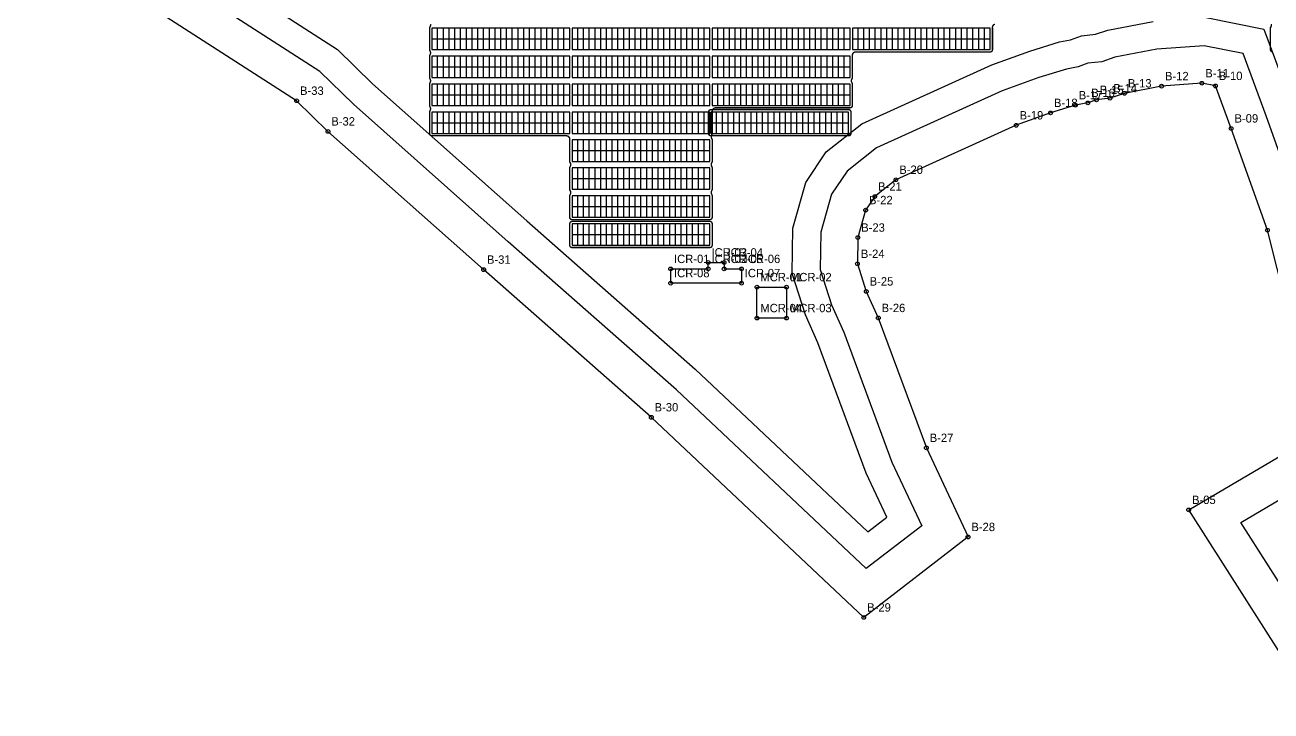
# Model space of a CAD drawing. Header units: metres. Extents: x 506600 to 507847, y 1937327 to 1938046.
# Drawn here: x 506892.3 to 507159.9, y 1937652.8 to 1937800.1 of the extents above; entities that cross this region are included whole.
import ezdxf
from ezdxf.enums import TextEntityAlignment as Align

# ---------------------------------------------------------------- set-up
doc = ezdxf.new("R2010")
doc.units = ezdxf.units.M
for name, color, linetype in [('BOUNDARY', 7, 'Continuous'), ('BOUNDARY_POINTS', 7, 'Continuous'), ('CONTROL_ROOM_POINTS', 1, 'Continuous'), ('EXCLUSIONS', 1, 'Continuous'), ('GROUP_BOUNDARY', 1, 'Continuous'), ('INVERTER_ROOM_POINTS', 6, 'Continuous'), ('MODULES', 5, 'Continuous'), ('PV_TABLES', 3, 'Continuous'), ('SERVICE_ROAD', 1, 'Continuous')]:
    doc.layers.add(name, color=color, linetype=linetype)

# ---------------------------------------------------------------- blocks, each defined once
blk = doc.blocks.new('PV_TABLE_2x24')
at = {"layer": 'MODULES'}
for p, q in [((1.23333, 0), (1.23333, 4.6)), ((2.46666, 0), (2.46666, 4.6)), ((3.69999, 0), (3.69999, 4.6)), ((4.93332, 0), (4.93332, 4.6)), ((6.16665, 0), (6.16665, 4.6)), ((7.39998, 0), (7.39998, 4.6)), ((8.63331, 0), (8.63331, 4.6)), ((9.86664, 0), (9.86664, 4.6)), ((11.09997, 0), (11.09997, 4.6)), ((12.3333, 0), (12.3333, 4.6)), ((13.56663, 0), (13.56663, 4.6)), ((14.79996, 0), (14.79996, 4.6)), ((16.03329, 0), (16.03329, 4.6)), ((17.26662, 0), (17.26662, 4.6)), ((18.49995, 0), (18.49995, 4.6)), ((19.73328, 0), (19.73328, 4.6)), ((20.96661, 0), (20.96661, 4.6)), ((22.19994, 0), (22.19994, 4.6)), ((23.43327, 0), (23.43327, 4.6)), ((24.6666, 0), (24.6666, 4.6)), ((25.89993, 0), (25.89993, 4.6)), ((27.13326, 0), (27.13326, 4.6)), ((28.36659, 0), (28.36659, 4.6)), ((0, 2.3), (29.59992, 2.3))]:
    blk.add_line(p, q, dxfattribs=at)
blk.add_lwpolyline([(0, 0), (29.59992, 0), (29.59992, 4.6), (0, 4.6)], close=True, dxfattribs=at)

msp = doc.modelspace()

# ---------------------------------------------------------------- linework, layer by layer
at = {"layer": 'BOUNDARY'}
for points in [[(507169.47, 1937715.21), (507159.16, 1937756.03), (507151.37, 1937777.89), (507148, 1937787.01), (507145.09, 1937787.6), (507136.44, 1937786.97), (507128.47, 1937785.43), (507125.34, 1937784.37), (507122.42, 1937784.03), (507120.59, 1937783.38), (507117.92, 1937782.87), (507112.59, 1937781.23), (507105.21, 1937778.56), (507079.37, 1937766.87), (507074.82, 1937763.26), (507072.87, 1937760.35), (507071.19, 1937754.45), (507071.11, 1937748.81), (507073.01, 1937742.89), (507075.59, 1937737.19), (507085.91, 1937709.3), (507094.86, 1937690.16), (507072.47, 1937672.88), (507026.83, 1937715.86), (506990.82, 1937747.57), (506957.38, 1937777.25), (506950.66, 1937783.84), (506892.29, 1937821.39)], [(507169.87, 1937652.78), (507142.25, 1937695.98), (507168.89, 1937711.67)]]:
    msp.add_lwpolyline(points, dxfattribs=at)
at = {"layer": 'BOUNDARY_POINTS'}
for centre in [(507136.44, 1937786.97), (507145.09, 1937787.6), (507148, 1937787.01), (506950.66, 1937783.84), (507120.59, 1937783.38), (507122.42, 1937784.03), (507125.34, 1937784.37), (507128.47, 1937785.43), (507112.59, 1937781.23), (507117.92, 1937782.87), (507105.21, 1937778.56), (507151.37, 1937777.89), (506957.38, 1937777.25), (507079.37, 1937766.87), (507074.82, 1937763.26), (507072.87, 1937760.35), (507071.19, 1937754.45), (507159.16, 1937756.03), (507071.11, 1937748.81), (506990.82, 1937747.57), (507073.01, 1937742.89), (507075.59, 1937737.19), (507026.83, 1937715.86), (507085.91, 1937709.3), (507142.25, 1937695.98), (507094.86, 1937690.16), (507072.47, 1937672.88)]:
    msp.add_circle(centre, 0.4, dxfattribs=at)
at = {"layer": 'CONTROL_ROOM_POINTS'}
for centre in [(507049.53, 1937743.81), (507055.89, 1937743.81), (507049.53, 1937737.16), (507055.89, 1937737.16)]:
    msp.add_circle(centre, 0.4, dxfattribs=at)
at = {"layer": 'EXCLUSIONS'}
for points in [[(507030.99, 1937747.72), (507039.04, 1937747.72), (507039.04, 1937749.11), (507042.47, 1937749.11), (507042.47, 1937747.72), (507046.18, 1937747.72), (507046.18, 1937744.67), (507030.99, 1937744.67), (507030.99, 1937747.72)], [(507049.53, 1937743.81), (507055.89, 1937743.81), (507055.89, 1937737.16), (507049.53, 1937737.16), (507049.53, 1937743.81)]]:
    msp.add_lwpolyline(points, close=True, dxfattribs=at)
at = {"layer": 'GROUP_BOUNDARY', "color": 242, "lineweight": 211, "true_color": 0xdc143c, "const_width": 0.3}
for points in [[(507100.63, 1937800.29), (507100.56, 1937800.26), (507100.49, 1937800.23), (507100.42, 1937800.19), (507100.36, 1937800.14), (507100.31, 1937800.09), (507100.26, 1937800.03), (507100.22, 1937799.97), (507100.18, 1937799.9), (507100.15, 1937799.83), (507100.13, 1937799.76), (507100.11, 1937799.69), (507100.1, 1937799.61), (507100.1, 1937799.53), (507100.11, 1937799.48), (507100.11, 1937799.4), (507100.11, 1937794.84), (507100.11, 1937794.77), (507100.1, 1937794.72), (507100.09, 1937794.67), (507100.07, 1937794.63), (507100.05, 1937794.58), (507100.03, 1937794.54), (507100, 1937794.5), (507099.96, 1937794.47), (507099.93, 1937794.43), (507099.89, 1937794.4), (507099.85, 1937794.38), (507099.8, 1937794.36), (507099.76, 1937794.34), (507099.71, 1937794.33), (507099.66, 1937794.32), (507099.59, 1937794.32), (507070.75, 1937794.32), (507070.68, 1937794.32), (507070.6, 1937794.3), (507070.53, 1937794.29), (507070.46, 1937794.26), (507070.39, 1937794.23), (507070.32, 1937794.19), (507070.26, 1937794.14), (507070.21, 1937794.09), (507070.16, 1937794.03), (507070.12, 1937793.97), (507070.08, 1937793.9), (507070.05, 1937793.83), (507070.03, 1937793.76), (507070.01, 1937793.69), (507070, 1937793.61), (507070, 1937793.53), (507070.01, 1937793.48), (507070.01, 1937793.4), (507070.01, 1937788.84), (507070.01, 1937788.77), (507070, 1937788.72), (507069.99, 1937788.67), (507069.97, 1937788.63), (507069.95, 1937788.58), (507069.91, 1937788.52), (507069.9, 1937788.5), (507069.87, 1937788.44), (507069.84, 1937788.37), (507069.82, 1937788.3), (507069.81, 1937788.23), (507069.8, 1937788.15), (507069.8, 1937788.08), (507069.81, 1937788.01), (507069.82, 1937787.93), (507069.84, 1937787.86), (507069.87, 1937787.8), (507069.91, 1937787.73), (507069.95, 1937787.65), (507069.97, 1937787.61), (507069.99, 1937787.56), (507070, 1937787.52), (507070.01, 1937787.47), (507070.01, 1937787.4), (507070.01, 1937782.84), (507070.01, 1937782.77), (507070, 1937782.72), (507069.99, 1937782.67), (507069.97, 1937782.63), (507069.95, 1937782.58), (507069.93, 1937782.54), (507069.9, 1937782.5), (507069.86, 1937782.47), (507069.83, 1937782.43), (507069.79, 1937782.4), (507069.75, 1937782.38), (507069.7, 1937782.36), (507069.66, 1937782.34), (507069.61, 1937782.33), (507069.56, 1937782.32), (507069.49, 1937782.32), (507040.65, 1937782.32), (507040.58, 1937782.32), (507040.5, 1937782.3), (507040.43, 1937782.29), (507040.36, 1937782.26), (507040.29, 1937782.23), (507040.22, 1937782.19), (507040.16, 1937782.14), (507040.11, 1937782.09), (507040.06, 1937782.03), (507040.02, 1937781.97), (507039.98, 1937781.9), (507039.95, 1937781.83), (507039.93, 1937781.76), (507039.91, 1937781.69), (507039.9, 1937781.61), (507039.9, 1937781.53), (507039.91, 1937781.48), (507039.91, 1937781.4), (507039.91, 1937776.84), (507039.91, 1937776.77), (507039.9, 1937776.72), (507039.89, 1937776.67), (507039.87, 1937776.63), (507039.85, 1937776.58), (507039.81, 1937776.52), (507039.8, 1937776.5), (507039.77, 1937776.44), (507039.74, 1937776.37), (507039.72, 1937776.3), (507039.71, 1937776.23), (507039.7, 1937776.15), (507039.7, 1937776.08), (507039.71, 1937776.01), (507039.72, 1937775.93), (507039.74, 1937775.86), (507039.77, 1937775.8), (507039.81, 1937775.73), (507039.85, 1937775.65), (507039.87, 1937775.61), (507039.89, 1937775.56), (507039.9, 1937775.52), (507039.91, 1937775.47), (507039.91, 1937775.4), (507039.91, 1937770.84), (507039.91, 1937770.77), (507039.9, 1937770.72), (507039.89, 1937770.67), (507039.87, 1937770.63), (507039.85, 1937770.58), (507039.81, 1937770.52), (507039.8, 1937770.5), (507039.77, 1937770.44), (507039.74, 1937770.37), (507039.72, 1937770.3), (507039.71, 1937770.23), (507039.7, 1937770.15), (507039.7, 1937770.08), (507039.71, 1937770.01), (507039.72, 1937769.93), (507039.74, 1937769.86), (507039.77, 1937769.8), (507039.81, 1937769.73), (507039.85, 1937769.65), (507039.87, 1937769.61), (507039.89, 1937769.56), (507039.9, 1937769.52), (507039.91, 1937769.47), (507039.91, 1937769.4), (507039.91, 1937764.84), (507039.91, 1937764.77), (507039.9, 1937764.72), (507039.89, 1937764.67), (507039.87, 1937764.63), (507039.85, 1937764.58), (507039.81, 1937764.52), (507039.8, 1937764.5), (507039.77, 1937764.44), (507039.74, 1937764.37), (507039.72, 1937764.3), (507039.71, 1937764.23), (507039.7, 1937764.15), (507039.7, 1937764.08), (507039.71, 1937764.01), (507039.72, 1937763.93), (507039.74, 1937763.86), (507039.77, 1937763.8), (507039.81, 1937763.73), (507039.85, 1937763.65), (507039.87, 1937763.61), (507039.89, 1937763.56), (507039.9, 1937763.52), (507039.91, 1937763.47), (507039.91, 1937763.4), (507039.91, 1937758.84), (507039.91, 1937758.77), (507039.9, 1937758.72), (507039.89, 1937758.67), (507039.87, 1937758.63), (507039.85, 1937758.58), (507039.83, 1937758.54), (507039.8, 1937758.5), (507039.77, 1937758.47), (507039.73, 1937758.43), (507039.69, 1937758.4), (507039.65, 1937758.38), (507039.6, 1937758.36), (507039.56, 1937758.34), (507039.51, 1937758.33), (507039.46, 1937758.32), (507039.39, 1937758.32), (507009.83, 1937758.32), (507009.76, 1937758.32), (507009.71, 1937758.33), (507009.67, 1937758.34), (507009.62, 1937758.36), (507009.58, 1937758.38), (507009.53, 1937758.4), (507009.5, 1937758.43), (507009.46, 1937758.47), (507009.43, 1937758.5), (507009.4, 1937758.54), (507009.37, 1937758.58), (507009.35, 1937758.63), (507009.33, 1937758.67), (507009.32, 1937758.72), (507009.32, 1937758.77), (507009.31, 1937758.84), (507009.31, 1937763.4), (507009.32, 1937763.47), (507009.32, 1937763.52), (507009.33, 1937763.56), (507009.35, 1937763.61), (507009.37, 1937763.65), (507009.41, 1937763.72), (507009.42, 1937763.73), (507009.46, 1937763.8), (507009.48, 1937763.87), (507009.5, 1937763.94), (507009.52, 1937764.01), (507009.53, 1937764.08), (507009.53, 1937764.16), (507009.52, 1937764.23), (507009.5, 1937764.3), (507009.48, 1937764.38), (507009.45, 1937764.44), (507009.42, 1937764.51), (507009.37, 1937764.59), (507009.35, 1937764.63), (507009.33, 1937764.67), (507009.32, 1937764.72), (507009.32, 1937764.77), (507009.31, 1937764.84), (507009.31, 1937769.4), (507009.32, 1937769.47), (507009.32, 1937769.52), (507009.33, 1937769.56), (507009.35, 1937769.61), (507009.37, 1937769.65), (507009.41, 1937769.72), (507009.42, 1937769.73), (507009.46, 1937769.8), (507009.48, 1937769.87), (507009.5, 1937769.94), (507009.52, 1937770.01), (507009.53, 1937770.08), (507009.53, 1937770.16), (507009.52, 1937770.23), (507009.5, 1937770.3), (507009.48, 1937770.38), (507009.45, 1937770.44), (507009.42, 1937770.51), (507009.37, 1937770.59), (507009.35, 1937770.63), (507009.33, 1937770.67), (507009.32, 1937770.72), (507009.32, 1937770.77), (507009.31, 1937770.84), (507009.31, 1937775.4), (507009.32, 1937775.48), (507009.32, 1937775.53), (507009.32, 1937775.61), (507009.31, 1937775.69), (507009.3, 1937775.76), (507009.27, 1937775.83), (507009.24, 1937775.9), (507009.21, 1937775.97), (507009.16, 1937776.03), (507009.11, 1937776.09), (507009.06, 1937776.14), (507009, 1937776.19), (507008.94, 1937776.23), (507008.87, 1937776.26), (507008.8, 1937776.29), (507008.72, 1937776.3), (507008.65, 1937776.32), (507008.57, 1937776.32), (506979.73, 1937776.32), (506979.66, 1937776.32), (506979.61, 1937776.33), (506979.57, 1937776.34), (506979.52, 1937776.36), (506979.48, 1937776.38), (506979.44, 1937776.4), (506979.4, 1937776.43), (506979.36, 1937776.47), (506979.33, 1937776.5), (506979.3, 1937776.54), (506979.27, 1937776.58), (506979.25, 1937776.63), (506979.23, 1937776.67), (506979.22, 1937776.72), (506979.22, 1937776.77), (506979.21, 1937776.84), (506979.21, 1937781.4), (506979.22, 1937781.47), (506979.22, 1937781.47), (506979.22, 1937781.52), (506979.23, 1937781.56), (506979.25, 1937781.61), (506979.27, 1937781.65), (506979.31, 1937781.72), (506979.32, 1937781.73), (506979.36, 1937781.8), (506979.38, 1937781.87), (506979.4, 1937781.94), (506979.42, 1937782.01), (506979.43, 1937782.08), (506979.43, 1937782.16), (506979.42, 1937782.23), (506979.4, 1937782.3), (506979.38, 1937782.38), (506979.35, 1937782.44), (506979.32, 1937782.51), (506979.27, 1937782.59), (506979.25, 1937782.63), (506979.23, 1937782.67), (506979.22, 1937782.72), (506979.22, 1937782.77), (506979.21, 1937782.84), (506979.21, 1937787.4), (506979.22, 1937787.47), (506979.22, 1937787.52), (506979.23, 1937787.56), (506979.25, 1937787.61), (506979.27, 1937787.65), (506979.31, 1937787.72), (506979.32, 1937787.73), (506979.36, 1937787.8), (506979.38, 1937787.87), (506979.4, 1937787.94), (506979.42, 1937788.01), (506979.43, 1937788.08), (506979.43, 1937788.16), (506979.42, 1937788.23), (506979.4, 1937788.3), (506979.38, 1937788.38), (506979.35, 1937788.44), (506979.32, 1937788.51), (506979.27, 1937788.59), (506979.25, 1937788.63), (506979.23, 1937788.67), (506979.22, 1937788.72), (506979.22, 1937788.77), (506979.21, 1937788.84), (506979.21, 1937793.4), (506979.22, 1937793.47), (506979.22, 1937793.52), (506979.23, 1937793.56), (506979.25, 1937793.61), (506979.27, 1937793.65), (506979.31, 1937793.72), (506979.32, 1937793.73), (506979.36, 1937793.8), (506979.38, 1937793.87), (506979.4, 1937793.94), (506979.42, 1937794.01), (506979.43, 1937794.08), (506979.43, 1937794.16), (506979.42, 1937794.23), (506979.4, 1937794.3), (506979.38, 1937794.38), (506979.35, 1937794.44), (506979.32, 1937794.51), (506979.27, 1937794.59), (506979.25, 1937794.63), (506979.23, 1937794.67), (506979.22, 1937794.72), (506979.22, 1937794.77), (506979.21, 1937794.84), (506979.21, 1937799.4), (506979.22, 1937799.47), (506979.22, 1937799.52), (506979.23, 1937799.56), (506979.25, 1937799.61), (506979.27, 1937799.65), (506979.31, 1937799.72), (506979.32, 1937799.73), (506979.36, 1937799.8), (506979.38, 1937799.87), (506979.4, 1937799.94), (506979.42, 1937800.01), (506979.43, 1937800.08), (506979.43, 1937800.16), (506979.42, 1937800.23), (506979.4, 1937800.3)], [(507160.12, 1937794.36), (507160.08, 1937794.38), (507160.03, 1937794.4), (507160, 1937794.43), (507159.96, 1937794.47), (507159.93, 1937794.5), (507159.9, 1937794.54), (507159.87, 1937794.58), (507159.85, 1937794.63), (507159.83, 1937794.67), (507159.82, 1937794.72), (507159.82, 1937794.77), (507159.81, 1937794.84), (507159.81, 1937799.4), (507159.82, 1937799.47), (507159.82, 1937799.52), (507159.83, 1937799.56), (507159.85, 1937799.61), (507159.87, 1937799.65), (507159.91, 1937799.72), (507159.92, 1937799.73), (507159.95, 1937799.8), (507159.98, 1937799.87), (507160, 1937799.94), (507160.02, 1937800.01), (507160.03, 1937800.08), (507160.03, 1937800.16), (507160.02, 1937800.23), (507160, 1937800.3)]]:
    msp.add_lwpolyline(points, dxfattribs=at)
at = {"layer": 'GROUP_BOUNDARY', "color": 150, "lineweight": 211, "true_color": 0x006ef0, "const_width": 0.3}
for points in [[(507039.12, 1937781.47), (507039.13, 1937781.52), (507039.14, 1937781.56), (507039.15, 1937781.61), (507039.18, 1937781.65), (507039.2, 1937781.7), (507039.23, 1937781.74), (507039.26, 1937781.77), (507039.3, 1937781.81), (507039.34, 1937781.83), (507039.38, 1937781.86), (507039.42, 1937781.88), (507039.47, 1937781.9), (507039.52, 1937781.91), (507039.57, 1937781.92), (507039.63, 1937781.92), (507069.2, 1937781.92), (507069.26, 1937781.92), (507069.31, 1937781.91), (507069.36, 1937781.9), (507069.41, 1937781.88), (507069.45, 1937781.86), (507069.49, 1937781.83), (507069.53, 1937781.81), (507069.57, 1937781.77), (507069.6, 1937781.74), (507069.63, 1937781.7), (507069.66, 1937781.65), (507069.68, 1937781.61), (507069.69, 1937781.56), (507069.7, 1937781.52), (507069.71, 1937781.47), (507069.72, 1937781.4), (507069.72, 1937776.84), (507069.71, 1937776.77), (507069.7, 1937776.72), (507069.69, 1937776.67), (507069.68, 1937776.63), (507069.66, 1937776.58), (507069.63, 1937776.54), (507069.6, 1937776.5), (507069.57, 1937776.47), (507069.53, 1937776.43), (507069.49, 1937776.4), (507069.45, 1937776.38), (507069.41, 1937776.36), (507069.36, 1937776.34), (507069.31, 1937776.33), (507069.26, 1937776.32), (507069.2, 1937776.32), (507039.63, 1937776.32), (507039.57, 1937776.32), (507039.52, 1937776.33), (507039.47, 1937776.34), (507039.42, 1937776.36), (507039.38, 1937776.38), (507039.34, 1937776.4), (507039.3, 1937776.43), (507039.26, 1937776.47), (507039.23, 1937776.5), (507039.2, 1937776.54), (507039.18, 1937776.58), (507039.15, 1937776.63), (507039.14, 1937776.67), (507039.13, 1937776.72), (507039.12, 1937776.77), (507039.12, 1937776.84), (507039.12, 1937781.4), (507039.12, 1937781.47)], [(507039.91, 1937752.77), (507039.9, 1937752.72), (507039.89, 1937752.67), (507039.87, 1937752.63), (507039.85, 1937752.58), (507039.83, 1937752.54), (507039.8, 1937752.5), (507039.77, 1937752.47), (507039.73, 1937752.43), (507039.69, 1937752.4), (507039.65, 1937752.38), (507039.6, 1937752.36), (507039.56, 1937752.34), (507039.51, 1937752.33), (507039.46, 1937752.32), (507039.39, 1937752.32), (507009.83, 1937752.32), (507009.76, 1937752.32), (507009.71, 1937752.33), (507009.67, 1937752.34), (507009.62, 1937752.36), (507009.58, 1937752.38), (507009.53, 1937752.4), (507009.5, 1937752.43), (507009.46, 1937752.47), (507009.43, 1937752.5), (507009.4, 1937752.54), (507009.37, 1937752.58), (507009.35, 1937752.63), (507009.33, 1937752.67), (507009.32, 1937752.72), (507009.32, 1937752.77), (507009.31, 1937752.84), (507009.31, 1937757.4), (507009.32, 1937757.47), (507009.32, 1937757.52), (507009.33, 1937757.56), (507009.35, 1937757.61), (507009.37, 1937757.65), (507009.4, 1937757.7), (507009.43, 1937757.74), (507009.46, 1937757.77), (507009.5, 1937757.81), (507009.53, 1937757.83), (507009.58, 1937757.86), (507009.62, 1937757.88), (507009.67, 1937757.9), (507009.71, 1937757.91), (507009.76, 1937757.92), (507009.83, 1937757.92), (507039.39, 1937757.92), (507039.46, 1937757.92), (507039.51, 1937757.91), (507039.56, 1937757.9), (507039.6, 1937757.88), (507039.65, 1937757.86), (507039.69, 1937757.83), (507039.73, 1937757.81), (507039.77, 1937757.77), (507039.8, 1937757.74), (507039.83, 1937757.7), (507039.85, 1937757.65), (507039.87, 1937757.61), (507039.89, 1937757.56), (507039.9, 1937757.52), (507039.91, 1937757.47), (507039.91, 1937757.4), (507039.91, 1937752.84), (507039.91, 1937752.77)]]:
    msp.add_lwpolyline(points, close=True, dxfattribs=at)
at = {"layer": 'INVERTER_ROOM_POINTS'}
for centre in [(507039.04, 1937749.11), (507042.47, 1937749.11), (507030.99, 1937747.72), (507039.04, 1937747.72), (507042.47, 1937747.72), (507046.18, 1937747.72), (507030.99, 1937744.67), (507046.18, 1937744.67)]:
    msp.add_circle(centre, 0.4, dxfattribs=at)
at = {"layer": 'SERVICE_ROAD'}
for points in [[(506899.62, 1937833.32), (506959.44, 1937794.83), (506966.93, 1937787.49), (507000.09, 1937758.06), (507036.25, 1937726.21), (507073.37, 1937691.26), (507077.43, 1937694.39), (507072.98, 1937703.89), (507062.63, 1937731.87), (507059.92, 1937737.86), (507057.08, 1937746.71), (507057.22, 1937756.49), (507060.01, 1937766.31), (507064.42, 1937772.87), (507072.02, 1937778.91), (507099.94, 1937791.54), (507108.15, 1937794.51), (507114.53, 1937796.47), (507116.9, 1937796.93), (507119.24, 1937797.76), (507122.26, 1937798.11), (507124.88, 1937799), (507134.6, 1937800.87)], [(507166.83, 1937758.36), (507158.89, 1937780.62), (507153.95, 1937793.98), (507145.6, 1937795.66), (507135.39, 1937794.91), (507126.42, 1937793.18), (507123.58, 1937792.22), (507120.6, 1937791.88), (507118.48, 1937791.12), (507115.98, 1937790.64), (507110.05, 1937788.82), (507102.2, 1937785.98), (507075.17, 1937773.75), (507068.88, 1937768.75), (507065.52, 1937763.76), (507063.21, 1937755.61), (507063.1, 1937747.61), (507065.53, 1937740.02), (507068.18, 1937734.15), (507078.52, 1937706.21), (507084.9, 1937692.57), (507072.99, 1937683.38), (507032.21, 1937721.77), (506996.11, 1937753.56), (506962.84, 1937783.1), (506955.67, 1937790.12), (506896.48, 1937828.21)], [(507145.97, 1937801.7), (507158.42, 1937799.2), (507164.53, 1937782.67)], [(507171.31, 1937665.37), (507153.46, 1937693.3), (507176.18, 1937706.68)]]:
    msp.add_lwpolyline(points, dxfattribs=at)

# ---------------------------------------------------------------- block references
at = {"layer": 'PV_TABLES'}
for p in [(506979.71, 1937794.82), (507009.81, 1937794.82), (507039.91, 1937794.82), (507070.01, 1937794.82), (506979.71, 1937788.82), (507009.81, 1937788.82), (507039.91, 1937788.82), (506979.71, 1937782.82), (507009.81, 1937782.82), (507039.91, 1937782.82), (506979.71, 1937776.82), (507009.81, 1937776.82), (507039.62, 1937776.82), (507009.81, 1937770.82), (507009.81, 1937764.82), (507009.81, 1937758.82), (507009.81, 1937752.82)]:
    msp.add_blockref('PV_TABLE_2x24', p, dxfattribs=at)

# ---------------------------------------------------------------- texts
at = {"layer": 'BOUNDARY_POINTS'}
for s, p in [('B-12', (507137.16, 1937787.69)), ('B-11', (507145.81, 1937788.32)), ('B-10', (507148.72, 1937787.74)), ('B-33', (506951.38, 1937784.56)), ('B-16', (507121.31, 1937784.1)), ('B-15', (507123.15, 1937784.75)), ('B-14', (507126.06, 1937785.09)), ('B-13', (507129.19, 1937786.15)), ('B-18', (507113.31, 1937781.95)), ('B-17', (507118.64, 1937783.59)), ('B-19', (507105.93, 1937779.28)), ('B-09', (507152.09, 1937778.61)), ('B-32', (506958.1, 1937777.97)), ('B-20', (507080.09, 1937767.59)), ('B-21', (507075.54, 1937763.98)), ('B-22', (507073.59, 1937761.07)), ('B-23', (507071.91, 1937755.17)), ('B-24', (507071.84, 1937749.53)), ('B-31', (506991.53, 1937748.29)), ('B-25', (507073.73, 1937743.61)), ('B-26', (507076.3, 1937737.91)), ('B-30', (507027.54, 1937716.58)), ('B-27', (507086.63, 1937710.02)), ('B-05', (507142.97, 1937696.7)), ('B-28', (507095.58, 1937690.88)), ('B-29', (507073.19, 1937673.6))]:
    msp.add_text(s, height=1.8, dxfattribs=at).set_placement(p, align=Align.BOTTOM_LEFT)
at = {"layer": 'CONTROL_ROOM_POINTS'}
for s, p in [('MCR-01', (507050.25, 1937744.53)), ('MCR-02', (507056.61, 1937744.53)), ('MCR-04', (507050.25, 1937737.88)), ('MCR-03', (507056.61, 1937737.88))]:
    msp.add_text(s, height=1.8, dxfattribs=at).set_placement(p, align=Align.BOTTOM_LEFT)
at = {"layer": 'INVERTER_ROOM_POINTS'}
for s, p in [('ICR-03', (507039.76, 1937749.83)), ('ICR-04', (507043.19, 1937749.83)), ('ICR-01', (507031.71, 1937748.44)), ('ICR-02', (507039.76, 1937748.44)), ('ICR-05', (507043.19, 1937748.44)), ('ICR-06', (507046.9, 1937748.44)), ('ICR-08', (507031.71, 1937745.39)), ('ICR-07', (507046.9, 1937745.39))]:
    msp.add_text(s, height=1.8, dxfattribs=at).set_placement(p, align=Align.BOTTOM_LEFT)

doc.saveas('drawing.dxf')
